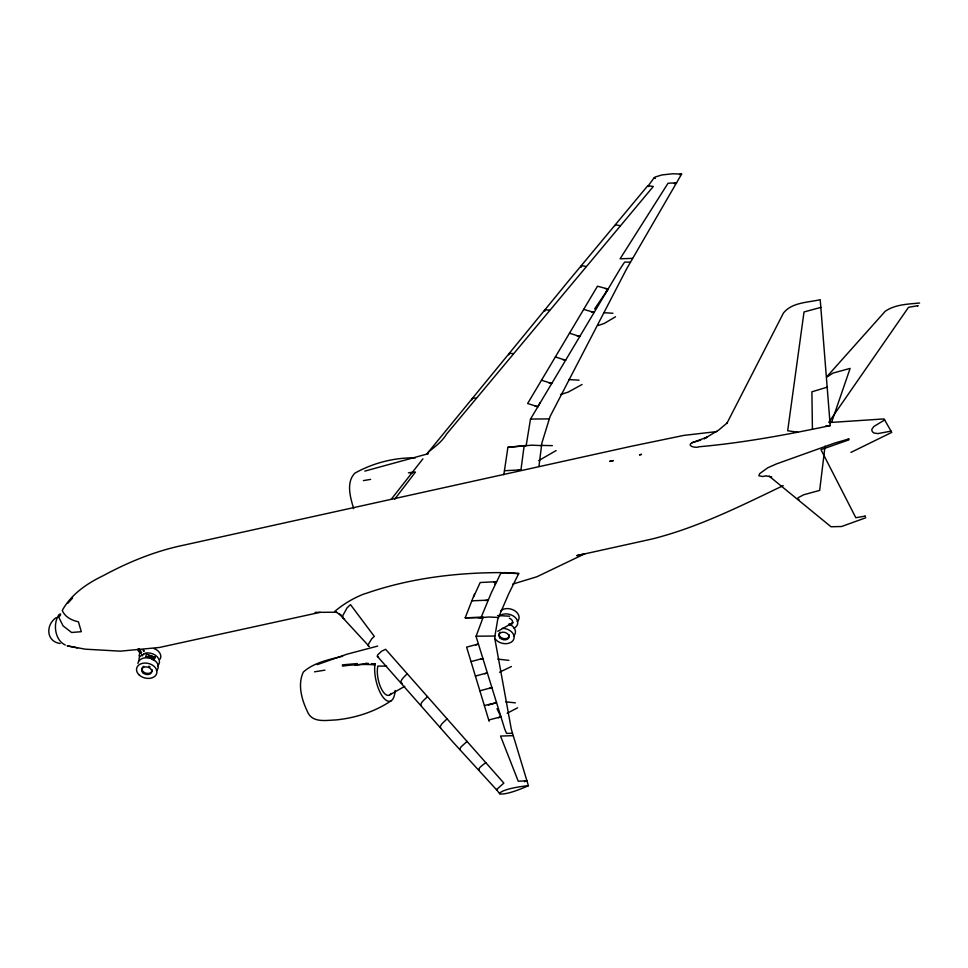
<?xml version="1.0" encoding="UTF-8"?>
<svg xmlns="http://www.w3.org/2000/svg" width="968" height="968" viewBox="0 0 968 968"><rect width="100%" height="100%" fill="white"/><g stroke="black" fill="none" stroke-linecap="round" stroke-linejoin="round"><path stroke-width="1.45" d="M538.946 466.407L541.85 443.126L550.078 416.482L626.683 268.765L681.629 174.046L672.566 173.78L661.943 174.942L654.949 177.083L654.065 178.172L655.312 178.463M825.063 446.139L819.666 490.377L803.658 494.781L798.152 497.709L797.45 498.944L799.06 499.524M528.407 785.689C491.72 802.254 489.3 789.573 528.407 785.689L511.322 729.291L494.66 637.694L497.746 619.193L508.72 593.783L518.824 573.334L499.754 572.608C454.549 572.741 408.847 578.525 366.013 593.408L363.883 594.001C353.066 598.297 343.495 604.056 334.807 611.352L341.038 615.152L339.175 613.869L369.352 646.612M496.802 790.057L453.036 742.166L377.387 656.377L377.532 655.021L381.574 651.234L385.615 649.298L503.856 783.088L496.56 789.561L499.803 793.99M428.219 453.472L428.352 452.116C434.971 446.587 441.831 441.977 446.478 434.209L653.303 186.473L647.834 185.65L568.494 281.022L426.549 454.355M541.548 445.619L531.831 445.171L507.91 447.313L503.844 474.719M518.037 470.279L520.953 469.879L524.172 445.607L521.316 446.175M371.434 663.697L375.136 663.842L374.749 666.395A23.341 9.184 77.5 0 0 383.618 697.892A23.341 9.184 77.5 0 0 395.15 690.486M523.373 446.224L526.181 445.498L530.5 419.059L620.173 268.814L624.59 262.086L630.398 262.147M155.11 656.982L155.013 657.829L145.696 657.308L146.301 654.09L155.146 657.308L148.866 655.433M152.871 659.656L155.037 656.812L153.283 660.019M473.654 596.82L480.176 582.518L496.499 581.695L494.696 584.043M139.017 655.711L139.852 653.17M831.718 421.939L850.122 368.385L833 373.091L826.89 377.024M512.35 733.357L506.542 733.333L504.812 729.34L476.51 637.851L476.099 636.206L483.141 617.33L465.197 617.814L474.477 594.049M535.05 406.076L537.857 406.729L540.059 402.761M605.653 292.868L608.11 289.093L597.486 286.201L527.633 403.511L537.857 406.729M594.618 308.937L608.11 289.093L605.181 288.524M828.923 422.121L908.529 307.292L918.148 305.658L917.482 305.936M394.617 499.319L415.466 472.069L413.493 472.057L411.122 473.546M67.748 603.33L72.588 598.03M391.12 499.44L422.931 458.82M654.065 177.87L648.064 186.086M60.645 614.91L58.77 617.233L63.053 625.848L71.596 632.479L81.3 631.693L78.432 621.831C71.717 620.306 65.159 617.233 62.255 610.469C71.16 594.207 87.059 583.426 103.394 575.585C128.744 561.912 155.594 550.937 183.884 545.129L631.245 446.296L683.928 435.382L716.852 431.583M375.136 663.842L374.18 664.943L374.991 664.762A131.225 94.719 14.1 0 0 348.625 665.343L342.539 666.105L342.43 664.871L357.289 663.564M56.156 617.669C45.569 624.759 46.004 641.566 60.137 643.478M827.422 376.056L885.2 311.285C895.279 304.363 907.911 304.17 919.6 303.02M407.274 673.728C405.931 675.216 397.824 681.895 402.156 683.456M427.457 696.512C426.21 698.594 418.841 703.01 421.479 705.962M447.143 718.764L441.868 723.81L440.125 726.678L440.682 727.803M153.331 658.724L155.352 657.09M151.831 659.123L155.037 656.812M142.865 654.84L144.147 653.945L139.392 656.594M467.12 741.415L461.191 746.703L459.812 748.93L460.357 749.776M485.851 762.663C484.266 763.994 476.788 768.653 479.329 770.238M391.217 700.711C374.846 711.831 355.438 717.99 335.836 719.95C325.95 720.252 312.011 723.29 307.352 711.407C301.689 699.61 297.442 684.533 303.311 672.082C313.862 662.535 329.059 659.571 342.575 656.231M556.104 450.568L538.74 460.599M884.667 419.955L873.801 426.525L871.865 429.32A5.034 3.969 -2.8 0 0 873.947 432.986L877.843 433.603L891.044 431.135M615.527 316.766L604.395 323.373L598.248 325.478M389.596 694.963L404.721 686.336M497.758 631.293L512.992 622.69M692.289 442.642C685.731 445.909 696.065 448.402 699.029 446.768C743.146 442.848 786.887 434.717 830.217 425.605L820.211 299.681C807.856 302.597 792.042 302.21 783.451 313.039L726.859 423.415L727.355 422.762L718.909 429.913L704.135 438.782L707.245 437.076L692.289 442.642L700.699 440.137M846.758 440.077L848.718 438.988L834.718 443.054L776.372 463.962L767.805 467.762L759.698 473.606L758.839 475.748L762.784 476.522L765.712 475.893M582.058 384.502L568.155 392.137L560.52 394.521M507.147 713.247L517.565 707.826M783.209 485.621C740.629 506.022 698.085 527.475 652.057 539.007L576.795 555.632L584.89 553.756L536.901 576.759L512.786 584.067M850.945 452.395L891.758 432.381L884.074 418.926L829.322 422.544M499.524 672.228L511.419 666.516M488.404 705.103L496.536 702.381L491.296 704.377M864.775 516.367L865.44 516.089L855.821 517.723L820.973 449.636L848.9 439.859L848.67 438.77M484.835 673.813L487.436 672.808L475.433 676.051M489.36 688.538L491.974 687.522L479.922 690.789M480.346 659.389L482.935 658.397L471.017 661.592M475.869 644.966L478.434 643.986L466.612 647.12L489.118 721.257M865.803 517.771L841.531 526.519L831.004 526.749L769.136 476.123M498.326 717.796L500.964 716.804L496.995 708.709M317.286 664.617L347.137 654.15L377.677 646.08M674.357 183.593L676.499 182.855L668.041 183.23L620.101 258.795L632.491 258.383M512.943 735.656L500.541 736.067L518.243 781.2L526.713 780.837L524.559 781.563L526.713 780.837M60.609 613.918L59.108 614.486C52.647 623.283 54.74 640.247 65.267 644.99M674.321 183.533L676.499 182.855M827.483 387.091L811.898 391.81L812.418 429.32M364.803 471.113L428.098 453.762M500.964 716.804L488.828 719.974M679.463 174.651L681.629 174.046M484.436 705.587L490.849 703.93M320.226 612.308L159.272 647.495L120.359 651.161L85.281 649.177L67.119 645.837L77.549 647.931M480.382 617.826L483.141 617.33M363.375 480.624L370.635 479.378M408.411 472.88L412.767 472.13M493.595 582.179L496.499 581.695M314.527 671.816L324.958 670.146M354.76 665.355L366.678 663.443M485.404 600.583L488.332 600.124L471.852 600.838M478.313 617.838L488.779 617.003L498.496 617.463M820.235 307.461L820.973 307.364L804.021 311.95L787.686 430.748L797.656 432.224M507.91 447.313L526.181 445.498M476.099 636.206L494.938 636.024M504.449 470.726L520.953 469.879M530.5 419.059L549.328 418.89M825.922 425.823L830.217 425.605M465.197 617.814L481.132 617.439L491.091 593.299L500.795 573.201L504.812 572.62L518.618 573.746M336.828 612.212L315.084 612.369M365.626 663.443L368.469 663.443M386.595 666.117L377.895 666.081A17.303 6.812 77.5 0 0 381.138 688.345A17.303 6.812 77.5 0 0 390.999 693.39M415.332 457.876C394.351 457.477 373.261 462.898 354.941 473.11C345.757 482.27 350.44 497.818 353.659 508.648M540.737 445.401L552.377 445.643M568.748 379.553L579.058 380.158M497.576 615.527L509.652 616.217M604.226 312.724L612.95 313.257M513.355 353.598L509.942 353.344L508.648 354.82M476.268 398.296C475.143 397.969 471.271 397.703 471.852 399.893M145.648 656.715L155.013 657.829M505.828 701.848L515.363 702.853M549.497 310.184L545.565 309.808L544.391 310.438L544.803 311.333M497.794 659.099L508.878 660.37M766.499 476.002L771.762 476.921M591.315 311.829L594.219 312.458L583.692 309.373M577.037 335.823L579.905 336.513L569.499 333.198M548.953 382.832L551.784 383.51L541.499 380.218M562.868 359.6L565.723 360.29L555.378 356.926M620.355 225.713L615.66 224.842L615.079 225.653M586.076 266.539C584.757 266.067 579.578 264.99 581.224 267.253M143.143 650.653L144.22 651.283L143.385 649.83M378.536 657.078L377.387 656.377M344.596 619.036L342.962 617.995L342.829 615.539L347.113 607.807L350.489 604.625L374.301 636.387L371.712 638.844L368.324 644.385L368.336 646.055M648.088 186.11L648.705 186.534M139.247 648.984L140.856 651.016M137.71 649.322L139.319 651.355M141.691 654.719L142.332 655.856L142.03 655.021M140.65 652.614L140.965 653.448L138.581 651.44L138.448 648.741M509.349 618.225A5.191 3.739 14.1 0 1 512.665 622.037A5.191 3.739 14.1 0 1 509.664 625.267M500.577 610.881A10.37 7.49 14.1 0 1 514.831 610.784A10.37 7.49 14.1 0 1 517.202 621.65M499.246 616.18A10.37 7.49 14.1 0 1 514.54 616.834A10.37 7.49 14.1 0 1 514.044 628.184M511.999 623.126A5.191 3.739 14.1 0 1 509.954 624.142M502.271 628.329A10.37 7.49 14.1 0 1 513.839 635.274A10.37 7.49 14.1 0 1 507.329 643.575A10.37 7.49 14.1 0 1 494.624 638.069M508.865 624.021A10.37 7.49 14.1 0 1 513.572 636.097M509.265 634.851A5.191 3.739 14.1 0 1 503.058 638.457A5.191 3.739 14.1 0 1 500.069 632.189M137.88 663.504A10.37 7.49 14.1 0 1 151.649 658.736A10.37 7.49 14.1 0 1 156.368 670.812M152.049 669.566A5.191 3.739 14.1 0 1 146.507 673.317A5.191 3.739 14.1 0 1 142.223 667.702M142.853 666.904A5.191 3.739 14.1 0 1 143.76 666.286M148.806 666.25A5.191 3.739 14.1 0 1 149.98 666.855M147.16 656.873A5.191 3.739 14.1 0 1 154.311 660.539M145.043 653.17A10.37 7.49 14.1 0 1 157.167 656.679A10.37 7.49 14.1 0 1 157.578 665.96M139.186 660.648A10.37 7.49 14.1 0 1 139.695 656.8M154.19 648.584A10.37 7.49 14.1 0 1 160.168 659.063M609.671 461.397L613.313 460.586L609.671 461.397M639.57 454.827L641.433 454.416L639.57 454.827M141.497 652.456L140.324 652.396L141.497 652.456M499.984 637.972A5.191 3.739 14.1 0 0 508.72 637.912A5.191 3.739 14.1 0 0 503.106 632.177A5.191 3.739 14.1 0 0 499.984 637.972M142.78 672.675A5.191 3.739 14.1 0 0 151.516 672.615A5.191 3.739 14.1 0 0 145.89 666.879A5.191 3.739 14.1 0 0 142.78 672.675M138.823 674.635A10.37 7.49 14.1 0 0 156.296 674.514A10.37 7.49 14.1 0 0 145.055 663.044A10.37 7.49 14.1 0 0 138.823 674.635"/></g></svg>
